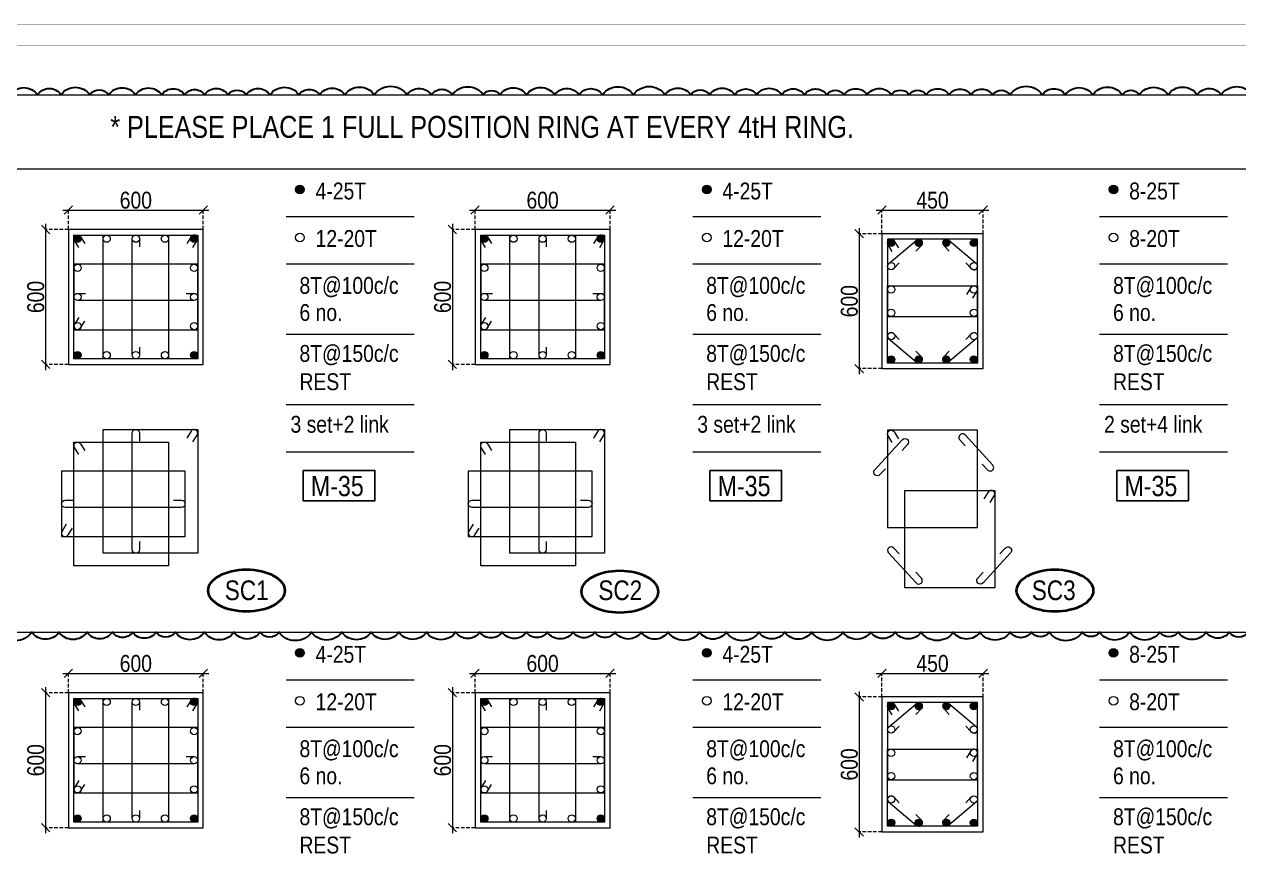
# Model space of a CAD drawing. Header units: millimetres. Extents: x 1112055 to 3390982, y -148532 to 766891.
# Drawn here: x 2084618 to 2106214, y -43787 to -28911 of the extents above; entities that cross this region are included whole.
import ezdxf
from ezdxf.enums import TextEntityAlignment as Align

# ---------------------------------------------------------------- set-up
doc = ezdxf.new("R2010")
doc.units = ezdxf.units.MM
doc.header["$PDMODE"] = 35
doc.header["$PDSIZE"] = -25
doc.linetypes.add('DASHED2', pattern=[0.375, 0.25, -0.125])
doc.linetypes.add('Hidden', pattern=[9.525, 6.35, -3.175])
for name, color, linetype, lineweight in [('B COL. SIZE DIM', 220, 'Continuous', 25), ('B COLSCH', 204, 'Continuous', 20), ('B COLUMN', 1, 'Hidden', 9), ('B STEEL', 34, 'Continuous', 15), ('B TITLE BLOCK', 250, 'Continuous', 0)]:
    doc.layers.add(name, color=color, linetype=linetype, lineweight=lineweight)
doc.layers.add('B TEXT', color=7, linetype='Continuous')
doc.styles.add('dim inside', font='romans.shx', dxfattribs={"width": 0.8, "height": 125})
doc.styles.add('SWINC', font='swissc.ttf')
doc.dimstyles.new('dim inside', dxfattribs={"dimtxt": 125, "dimasz": 100, "dimexe": 0, "dimexo": 0, "dimgap": 10, "dimtad": 0, "dimdec": 0, "dimzin": 0, "dimdsep": 46, "dimtxsty": 'dim inside', "dimblk": 'SMALL', "dimcen": 0.09, "dimadec": 0, "dimazin": 0, "dimtfac": 1, "dimtdec": 0, "dimtofl": 0, "dimtmove": 0, "dimatfit": 3, "dimfxl": 1, "dimtolj": 1, "dimtzin": 0, "dimarcsym": 2})

# ---------------------------------------------------------------- blocks, each defined once
blk = doc.blocks.new('_Oblique')
at = {"color": 0, "linetype": 'ByBlock', "lineweight": -2}
blk.add_line((-0.5, -0.5), (0.5, 0.5), dxfattribs=at)
blk = doc.blocks.new('*D4053')
at = {"layer": 'B COL. SIZE DIM', "color": 250, "lineweight": 9, "ltscale": 250, "transparency": 16777216}
blk.add_line((2085302, -40455), (2087902, -40455), dxfattribs=at)
at = {"layer": 'B COL. SIZE DIM', "color": 250, "linetype": 'DASHED2', "lineweight": 9, "ltscale": 250, "transparency": 16777216}
for p, q in [((2085402, -40800), (2085402, -40455)), ((2087802, -40800), (2087802, -40455))]:
    blk.add_line(p, q, dxfattribs=at)
at = {"layer": 'Defpoints', "color": 0, "transparency": 16777216}
for p in [(2087802, -40455), (2085402, -40800), (2087802, -40800)]:
    blk.add_point(p, dxfattribs=at)
at = {"layer": 'B COL. SIZE DIM', "color": 250, "lineweight": 9, "transparency": 16777216, "xscale": 150, "yscale": 150, "zscale": 150, "rotation": 180}
blk.add_blockref('_Oblique', (2085402, -40455), dxfattribs=at)
at = {"layer": 'B COL. SIZE DIM', "color": 250, "lineweight": 9, "transparency": 16777216, "xscale": 150, "yscale": 150, "zscale": 150}
blk.add_blockref('_Oblique', (2087802, -40455), dxfattribs=at)
at = {"layer": 'B COL. SIZE DIM', "color": 6, "transparency": 16777216, "insert": (2086602, -40280), "char_height": 300, "attachment_point": 5, "style": 'SWINC'}
blk.add_mtext('\\A1;600', dxfattribs=at)
blk = doc.blocks.new('*D4054')
at = {"layer": 'B COL. SIZE DIM', "color": 250, "lineweight": 9, "ltscale": 250, "transparency": 16777216}
blk.add_line((2084998, -40700), (2084998, -43300), dxfattribs=at)
at = {"layer": 'B COL. SIZE DIM', "color": 250, "linetype": 'DASHED2', "lineweight": 9, "ltscale": 250, "transparency": 16777216}
for p, q in [((2085402, -40800), (2084998, -40800)), ((2085402, -43200), (2084998, -43200))]:
    blk.add_line(p, q, dxfattribs=at)
at = {"layer": 'Defpoints', "color": 0, "transparency": 16777216}
for p in [(2085402, -40800), (2084998, -43200), (2085402, -43200)]:
    blk.add_point(p, dxfattribs=at)
at = {"layer": 'B COL. SIZE DIM', "color": 250, "lineweight": 9, "transparency": 16777216, "xscale": 150, "yscale": 150, "zscale": 150}
for p, rotation in [((2084998, -40800), 90), ((2084998, -43200), 270)]:
    blk.add_blockref('_Oblique', p, dxfattribs=dict(at, rotation=rotation))
at = {"layer": 'B COL. SIZE DIM', "color": 6, "transparency": 16777216, "insert": (2084823, -42000), "char_height": 300, "attachment_point": 5, "rotation": 90, "style": 'SWINC'}
blk.add_mtext('\\A1;600', dxfattribs=at)
blk = doc.blocks.new('*D4061')
at = {"layer": 'B COL. SIZE DIM', "color": 250, "lineweight": 9, "ltscale": 250, "transparency": 16777216}
blk.add_line((2092535, -40455), (2095135, -40455), dxfattribs=at)
at = {"layer": 'B COL. SIZE DIM', "color": 250, "linetype": 'DASHED2', "lineweight": 9, "ltscale": 250, "transparency": 16777216}
for p, q in [((2092635, -40800), (2092635, -40455)), ((2095035, -40800), (2095035, -40455))]:
    blk.add_line(p, q, dxfattribs=at)
at = {"layer": 'Defpoints', "color": 0, "transparency": 16777216}
for p in [(2095035, -40455), (2092635, -40800), (2095035, -40800)]:
    blk.add_point(p, dxfattribs=at)
at = {"layer": 'B COL. SIZE DIM', "color": 250, "lineweight": 9, "transparency": 16777216, "xscale": 150, "yscale": 150, "zscale": 150, "rotation": 180}
blk.add_blockref('_Oblique', (2092635, -40455), dxfattribs=at)
at = {"layer": 'B COL. SIZE DIM', "color": 250, "lineweight": 9, "transparency": 16777216, "xscale": 150, "yscale": 150, "zscale": 150}
blk.add_blockref('_Oblique', (2095035, -40455), dxfattribs=at)
at = {"layer": 'B COL. SIZE DIM', "color": 6, "transparency": 16777216, "insert": (2093835, -40280), "char_height": 300, "attachment_point": 5, "style": 'SWINC'}
blk.add_mtext('\\A1;600', dxfattribs=at)
blk = doc.blocks.new('*D4062')
at = {"layer": 'B COL. SIZE DIM', "color": 250, "lineweight": 9, "ltscale": 250, "transparency": 16777216}
blk.add_line((2092232, -40700), (2092232, -43300), dxfattribs=at)
at = {"layer": 'B COL. SIZE DIM', "color": 250, "linetype": 'DASHED2', "lineweight": 9, "ltscale": 250, "transparency": 16777216}
for p, q in [((2092635, -40800), (2092232, -40800)), ((2092635, -43200), (2092232, -43200))]:
    blk.add_line(p, q, dxfattribs=at)
at = {"layer": 'Defpoints', "color": 0, "transparency": 16777216}
for p in [(2092635, -40800), (2092232, -43200), (2092635, -43200)]:
    blk.add_point(p, dxfattribs=at)
at = {"layer": 'B COL. SIZE DIM', "color": 250, "lineweight": 9, "transparency": 16777216, "xscale": 150, "yscale": 150, "zscale": 150}
for p, rotation in [((2092232, -40800), 90), ((2092232, -43200), 270)]:
    blk.add_blockref('_Oblique', p, dxfattribs=dict(at, rotation=rotation))
at = {"layer": 'B COL. SIZE DIM', "color": 6, "transparency": 16777216, "insert": (2092057, -42000), "char_height": 300, "attachment_point": 5, "rotation": 90, "style": 'SWINC'}
blk.add_mtext('\\A1;600', dxfattribs=at)
blk = doc.blocks.new('*D4069')
at = {"layer": 'B COL. SIZE DIM', "color": 250, "lineweight": 9, "ltscale": 250, "transparency": 16777216}
blk.add_line((2099769, -40455), (2101769, -40455), dxfattribs=at)
at = {"layer": 'B COL. SIZE DIM', "color": 250, "linetype": 'DASHED2', "lineweight": 9, "ltscale": 250, "transparency": 16777216}
for p, q in [((2099869, -40875), (2099869, -40455)), ((2101669, -40875), (2101669, -40455))]:
    blk.add_line(p, q, dxfattribs=at)
at = {"layer": 'Defpoints', "color": 0, "transparency": 16777216}
for p in [(2101669, -40455), (2099869, -40875), (2101669, -40875)]:
    blk.add_point(p, dxfattribs=at)
at = {"layer": 'B COL. SIZE DIM', "color": 250, "lineweight": 9, "transparency": 16777216, "xscale": 150, "yscale": 150, "zscale": 150, "rotation": 180}
blk.add_blockref('_Oblique', (2099869, -40455), dxfattribs=at)
at = {"layer": 'B COL. SIZE DIM', "color": 250, "lineweight": 9, "transparency": 16777216, "xscale": 150, "yscale": 150, "zscale": 150}
blk.add_blockref('_Oblique', (2101669, -40455), dxfattribs=at)
at = {"layer": 'B COL. SIZE DIM', "color": 6, "transparency": 16777216, "insert": (2100769, -40280), "char_height": 300, "attachment_point": 5, "style": 'SWINC'}
blk.add_mtext('\\A1;450', dxfattribs=at)
blk = doc.blocks.new('*D4070')
at = {"layer": 'B COL. SIZE DIM', "color": 250, "lineweight": 9, "ltscale": 250, "transparency": 16777216}
blk.add_line((2099465, -40775), (2099465, -43375), dxfattribs=at)
at = {"layer": 'B COL. SIZE DIM', "color": 250, "linetype": 'DASHED2', "lineweight": 9, "ltscale": 250, "transparency": 16777216}
for p, q in [((2099869, -40875), (2099465, -40875)), ((2099869, -43275), (2099465, -43275))]:
    blk.add_line(p, q, dxfattribs=at)
at = {"layer": 'Defpoints', "color": 0, "transparency": 16777216}
for p in [(2099869, -40875), (2099465, -43275), (2099869, -43275)]:
    blk.add_point(p, dxfattribs=at)
at = {"layer": 'B COL. SIZE DIM', "color": 250, "lineweight": 9, "transparency": 16777216, "xscale": 150, "yscale": 150, "zscale": 150}
for p, rotation in [((2099465, -40875), 90), ((2099465, -43275), 270)]:
    blk.add_blockref('_Oblique', p, dxfattribs=dict(at, rotation=rotation))
at = {"layer": 'B COL. SIZE DIM', "color": 6, "transparency": 16777216, "insert": (2099290, -42075), "char_height": 300, "attachment_point": 5, "rotation": 90, "style": 'SWINC'}
blk.add_mtext('\\A1;600', dxfattribs=at)
blk = doc.blocks.new('*D3977')
at = {"layer": 'B COL. SIZE DIM', "color": 250, "lineweight": 9, "ltscale": 250, "transparency": 16777216}
blk.add_line((2085302, -32216), (2087902, -32216), dxfattribs=at)
at = {"layer": 'B COL. SIZE DIM', "color": 250, "linetype": 'DASHED2', "lineweight": 9, "ltscale": 250, "transparency": 16777216}
for p, q in [((2085402, -32561), (2085402, -32216)), ((2087802, -32561), (2087802, -32216))]:
    blk.add_line(p, q, dxfattribs=at)
at = {"layer": 'Defpoints', "color": 0, "transparency": 16777216}
for p in [(2087802, -32216), (2085402, -32561), (2087802, -32561)]:
    blk.add_point(p, dxfattribs=at)
at = {"layer": 'B COL. SIZE DIM', "color": 250, "lineweight": 9, "transparency": 16777216, "xscale": 150, "yscale": 150, "zscale": 150, "rotation": 180}
blk.add_blockref('_Oblique', (2085402, -32216), dxfattribs=at)
at = {"layer": 'B COL. SIZE DIM', "color": 250, "lineweight": 9, "transparency": 16777216, "xscale": 150, "yscale": 150, "zscale": 150}
blk.add_blockref('_Oblique', (2087802, -32216), dxfattribs=at)
at = {"layer": 'B COL. SIZE DIM', "color": 6, "transparency": 16777216, "insert": (2086602, -32041), "char_height": 300, "attachment_point": 5, "style": 'SWINC'}
blk.add_mtext('\\A1;600', dxfattribs=at)
blk = doc.blocks.new('*D3978')
at = {"layer": 'B COL. SIZE DIM', "color": 250, "lineweight": 9, "ltscale": 250, "transparency": 16777216}
blk.add_line((2084998, -32461), (2084998, -35061), dxfattribs=at)
at = {"layer": 'B COL. SIZE DIM', "color": 250, "linetype": 'DASHED2', "lineweight": 9, "ltscale": 250, "transparency": 16777216}
for p, q in [((2085402, -32561), (2084998, -32561)), ((2085402, -34961), (2084998, -34961))]:
    blk.add_line(p, q, dxfattribs=at)
at = {"layer": 'Defpoints', "color": 0, "transparency": 16777216}
for p in [(2085402, -32561), (2084998, -34961), (2085402, -34961)]:
    blk.add_point(p, dxfattribs=at)
at = {"layer": 'B COL. SIZE DIM', "color": 250, "lineweight": 9, "transparency": 16777216, "xscale": 150, "yscale": 150, "zscale": 150}
for p, rotation in [((2084998, -32561), 90), ((2084998, -34961), 270)]:
    blk.add_blockref('_Oblique', p, dxfattribs=dict(at, rotation=rotation))
at = {"layer": 'B COL. SIZE DIM', "color": 6, "transparency": 16777216, "insert": (2084823, -33761), "char_height": 300, "attachment_point": 5, "rotation": 90, "style": 'SWINC'}
blk.add_mtext('\\A1;600', dxfattribs=at)
blk = doc.blocks.new('*D3861')
at = {"layer": 'B COL. SIZE DIM', "color": 250, "lineweight": 9, "ltscale": 250, "transparency": 16777216}
blk.add_line((2092535, -32216), (2095135, -32216), dxfattribs=at)
at = {"layer": 'B COL. SIZE DIM', "color": 250, "linetype": 'DASHED2', "lineweight": 9, "ltscale": 250, "transparency": 16777216}
for p, q in [((2092635, -32561), (2092635, -32216)), ((2095035, -32561), (2095035, -32216))]:
    blk.add_line(p, q, dxfattribs=at)
at = {"layer": 'Defpoints', "color": 0, "transparency": 16777216}
for p in [(2095035, -32216), (2092635, -32561), (2095035, -32561)]:
    blk.add_point(p, dxfattribs=at)
at = {"layer": 'B COL. SIZE DIM', "color": 250, "lineweight": 9, "transparency": 16777216, "xscale": 150, "yscale": 150, "zscale": 150, "rotation": 180}
blk.add_blockref('_Oblique', (2092635, -32216), dxfattribs=at)
at = {"layer": 'B COL. SIZE DIM', "color": 250, "lineweight": 9, "transparency": 16777216, "xscale": 150, "yscale": 150, "zscale": 150}
blk.add_blockref('_Oblique', (2095035, -32216), dxfattribs=at)
at = {"layer": 'B COL. SIZE DIM', "color": 6, "transparency": 16777216, "insert": (2093835, -32041), "char_height": 300, "attachment_point": 5, "style": 'SWINC'}
blk.add_mtext('\\A1;600', dxfattribs=at)
blk = doc.blocks.new('*D3862')
at = {"layer": 'B COL. SIZE DIM', "color": 250, "lineweight": 9, "ltscale": 250, "transparency": 16777216}
blk.add_line((2092232, -32461), (2092232, -35061), dxfattribs=at)
at = {"layer": 'B COL. SIZE DIM', "color": 250, "linetype": 'DASHED2', "lineweight": 9, "ltscale": 250, "transparency": 16777216}
for p, q in [((2092635, -32561), (2092232, -32561)), ((2092635, -34961), (2092232, -34961))]:
    blk.add_line(p, q, dxfattribs=at)
at = {"layer": 'Defpoints', "color": 0, "transparency": 16777216}
for p in [(2092635, -32561), (2092232, -34961), (2092635, -34961)]:
    blk.add_point(p, dxfattribs=at)
at = {"layer": 'B COL. SIZE DIM', "color": 250, "lineweight": 9, "transparency": 16777216, "xscale": 150, "yscale": 150, "zscale": 150}
for p, rotation in [((2092232, -32561), 90), ((2092232, -34961), 270)]:
    blk.add_blockref('_Oblique', p, dxfattribs=dict(at, rotation=rotation))
at = {"layer": 'B COL. SIZE DIM', "color": 6, "transparency": 16777216, "insert": (2092057, -33761), "char_height": 300, "attachment_point": 5, "rotation": 90, "style": 'SWINC'}
blk.add_mtext('\\A1;600', dxfattribs=at)
blk = doc.blocks.new('*D3863')
at = {"layer": 'B COL. SIZE DIM', "color": 250, "lineweight": 9, "ltscale": 250, "transparency": 16777216}
blk.add_line((2099769, -32216), (2101769, -32216), dxfattribs=at)
at = {"layer": 'B COL. SIZE DIM', "color": 250, "linetype": 'DASHED2', "lineweight": 9, "ltscale": 250, "transparency": 16777216}
for p, q in [((2099869, -32636), (2099869, -32216)), ((2101669, -32636), (2101669, -32216))]:
    blk.add_line(p, q, dxfattribs=at)
at = {"layer": 'Defpoints', "color": 0, "transparency": 16777216}
for p in [(2101669, -32216), (2099869, -32636), (2101669, -32636)]:
    blk.add_point(p, dxfattribs=at)
at = {"layer": 'B COL. SIZE DIM', "color": 250, "lineweight": 9, "transparency": 16777216, "xscale": 150, "yscale": 150, "zscale": 150, "rotation": 180}
blk.add_blockref('_Oblique', (2099869, -32216), dxfattribs=at)
at = {"layer": 'B COL. SIZE DIM', "color": 250, "lineweight": 9, "transparency": 16777216, "xscale": 150, "yscale": 150, "zscale": 150}
blk.add_blockref('_Oblique', (2101669, -32216), dxfattribs=at)
at = {"layer": 'B COL. SIZE DIM', "color": 6, "transparency": 16777216, "insert": (2100769, -32041), "char_height": 300, "attachment_point": 5, "style": 'SWINC'}
blk.add_mtext('\\A1;450', dxfattribs=at)
blk = doc.blocks.new('*D3864')
at = {"layer": 'B COL. SIZE DIM', "color": 250, "lineweight": 9, "ltscale": 250, "transparency": 16777216}
blk.add_line((2099465, -32536), (2099465, -35136), dxfattribs=at)
at = {"layer": 'B COL. SIZE DIM', "color": 250, "linetype": 'DASHED2', "lineweight": 9, "ltscale": 250, "transparency": 16777216}
for p, q in [((2099869, -32636), (2099465, -32636)), ((2099869, -35036), (2099465, -35036))]:
    blk.add_line(p, q, dxfattribs=at)
at = {"layer": 'Defpoints', "color": 0, "transparency": 16777216}
for p in [(2099869, -32636), (2099465, -35036), (2099869, -35036)]:
    blk.add_point(p, dxfattribs=at)
at = {"layer": 'B COL. SIZE DIM', "color": 250, "lineweight": 9, "transparency": 16777216, "xscale": 150, "yscale": 150, "zscale": 150}
for p, rotation in [((2099465, -32636), 90), ((2099465, -35036), 270)]:
    blk.add_blockref('_Oblique', p, dxfattribs=dict(at, rotation=rotation))
at = {"layer": 'B COL. SIZE DIM', "color": 6, "transparency": 16777216, "insert": (2099290, -33836), "char_height": 300, "attachment_point": 5, "rotation": 90, "style": 'SWINC'}
blk.add_mtext('\\A1;600', dxfattribs=at)

msp = doc.modelspace()

# ---------------------------------------------------------------- hatches: boundary and pattern name
at = {"layer": 'B STEEL', "lineweight": 9, "ltscale": 0.5}
h = msp.add_hatch(color=34, dxfattribs=at)
edge = h.paths.add_edge_path()
edge.add_arc((2089520.3, -31851.4), 76.8, 0, 360)
h = msp.add_hatch(color=34, dxfattribs=at)
edge = h.paths.add_edge_path()
edge.add_arc((2096753.8, -31851.4), 76.8, 0, 360)
h = msp.add_hatch(color=34, dxfattribs=at)
edge = h.paths.add_edge_path()
edge.add_arc((2103987.4, -31851.4), 76.8, 0, 360)
h = msp.add_hatch(color=34, dxfattribs=at)
edge = h.paths.add_edge_path()
edge.add_arc((2085565.9, -32724.6), 64, 0, 360)
h = msp.add_hatch(color=34, dxfattribs=at)
edge = h.paths.add_edge_path()
edge.add_arc((2087637.9, -32724.6), 64, 180, 540, ccw=False)
h = msp.add_hatch(color=34, dxfattribs=at)
edge = h.paths.add_edge_path()
edge.add_arc((2092799.5, -32724.6), 64, 0, 360)
h = msp.add_hatch(color=34, dxfattribs=at)
edge = h.paths.add_edge_path()
edge.add_arc((2094871.4, -32724.6), 64, 180, 540, ccw=False)
h = msp.add_hatch(color=34, dxfattribs=at)
edge = h.paths.add_edge_path()
edge.add_arc((2100033, -32799.6), 64, 0, 360)
h = msp.add_hatch(color=34, dxfattribs=at)
edge = h.paths.add_edge_path()
edge.add_arc((2100523.7, -32799.6), 64, 180, 540, ccw=False)
h = msp.add_hatch(color=34, dxfattribs=at)
edge = h.paths.add_edge_path()
edge.add_arc((2101014.3, -32799.6), 64, 180, 540, ccw=False)
h = msp.add_hatch(color=34, dxfattribs=at)
edge = h.paths.add_edge_path()
edge.add_arc((2101505, -32799.6), 64, 180, 540, ccw=False)
h = msp.add_hatch(color=34, dxfattribs=at)
edge = h.paths.add_edge_path()
edge.add_arc((2085565.9, -34796.5), 64, 0, 360, ccw=False)
h = msp.add_hatch(color=34, dxfattribs=at)
edge = h.paths.add_edge_path()
edge.add_arc((2087637.9, -34796.5), 64, -180, 180)
h = msp.add_hatch(color=34, dxfattribs=at)
edge = h.paths.add_edge_path()
edge.add_arc((2092799.5, -34796.5), 64, 0, 360, ccw=False)
h = msp.add_hatch(color=34, dxfattribs=at)
edge = h.paths.add_edge_path()
edge.add_arc((2094871.4, -34796.5), 64, -180, 180)
h = msp.add_hatch(color=34, dxfattribs=at)
edge = h.paths.add_edge_path()
edge.add_arc((2100033, -34871.5), 64, 0, 360, ccw=False)
h = msp.add_hatch(color=34, dxfattribs=at)
edge = h.paths.add_edge_path()
edge.add_arc((2100523.7, -34871.5), 64, -180, 180)
h = msp.add_hatch(color=34, dxfattribs=at)
edge = h.paths.add_edge_path()
edge.add_arc((2101014.3, -34871.5), 64, -180, 180)
h = msp.add_hatch(color=34, dxfattribs=at)
edge = h.paths.add_edge_path()
edge.add_arc((2101505, -34871.5), 64, -180, 180)
h = msp.add_hatch(color=34, dxfattribs=at)
edge = h.paths.add_edge_path()
edge.add_arc((2089520.3, -40091.2), 76.8, 0, 360)
h = msp.add_hatch(color=34, dxfattribs=at)
edge = h.paths.add_edge_path()
edge.add_arc((2096753.8, -40091.2), 76.8, 0, 360)
h = msp.add_hatch(color=34, dxfattribs=at)
edge = h.paths.add_edge_path()
edge.add_arc((2103987.4, -40091.2), 76.8, 0, 360)
h = msp.add_hatch(color=34, dxfattribs=at)
edge = h.paths.add_edge_path()
edge.add_arc((2085565.9, -40964.4), 64, 0, 360)
h = msp.add_hatch(color=34, dxfattribs=at)
edge = h.paths.add_edge_path()
edge.add_arc((2087637.9, -40964.4), 64, 180, 540, ccw=False)
h = msp.add_hatch(color=34, dxfattribs=at)
edge = h.paths.add_edge_path()
edge.add_arc((2092799.5, -40964.4), 64, 0, 360)
h = msp.add_hatch(color=34, dxfattribs=at)
edge = h.paths.add_edge_path()
edge.add_arc((2094871.4, -40964.4), 64, 180, 540, ccw=False)
h = msp.add_hatch(color=34, dxfattribs=at)
edge = h.paths.add_edge_path()
edge.add_arc((2100033, -41039.4), 64, 0, 360)
h = msp.add_hatch(color=34, dxfattribs=at)
edge = h.paths.add_edge_path()
edge.add_arc((2100523.7, -41039.4), 64, 180, 540, ccw=False)
h = msp.add_hatch(color=34, dxfattribs=at)
edge = h.paths.add_edge_path()
edge.add_arc((2101014.3, -41039.4), 64, 180, 540, ccw=False)
h = msp.add_hatch(color=34, dxfattribs=at)
edge = h.paths.add_edge_path()
edge.add_arc((2101505, -41039.4), 64, 180, 540, ccw=False)
h = msp.add_hatch(color=34, dxfattribs=at)
edge = h.paths.add_edge_path()
edge.add_arc((2085565.9, -43036.4), 64, 0, 360, ccw=False)
h = msp.add_hatch(color=34, dxfattribs=at)
edge = h.paths.add_edge_path()
edge.add_arc((2087637.9, -43036.4), 64, -180, 180)
h = msp.add_hatch(color=34, dxfattribs=at)
edge = h.paths.add_edge_path()
edge.add_arc((2092799.5, -43036.4), 64, 0, 360, ccw=False)
h = msp.add_hatch(color=34, dxfattribs=at)
edge = h.paths.add_edge_path()
edge.add_arc((2094871.4, -43036.4), 64, -180, 180)
h = msp.add_hatch(color=34, dxfattribs=at)
edge = h.paths.add_edge_path()
edge.add_arc((2100033, -43111.4), 64, 0, 360, ccw=False)
h = msp.add_hatch(color=34, dxfattribs=at)
edge = h.paths.add_edge_path()
edge.add_arc((2100523.7, -43111.4), 64, -180, 180)
h = msp.add_hatch(color=34, dxfattribs=at)
edge = h.paths.add_edge_path()
edge.add_arc((2101014.3, -43111.4), 64, -180, 180)
h = msp.add_hatch(color=34, dxfattribs=at)
edge = h.paths.add_edge_path()
edge.add_arc((2101505, -43111.4), 64, -180, 180)

# ---------------------------------------------------------------- linework, layer by layer
at = {"color": 2, "lineweight": 30}
for points in [[(2084367.4, -30164, -0.5205671), (2084851.5, -30164, -0.5205671), (2085274.2, -30164, -0.5205671), (2085781.8, -30164, -0.5205671), (2086121.7, -30164, -0.5205671), (2086596.1, -30164, -0.5205671), (2087061.3, -30164, -0.5205671), (2087469.3, -30164, -0.5205671), (2087822.1, -30164, -0.5205671), (2088243.7, -30164, -0.5205671), (2088563.7, -30164, -0.5205671), (2088988.5, -30164, -0.5205671), (2089502.2, -30164, -0.5205671), (2089870.1, -30164, -0.5205671), (2090317.8, -30164, -0.5205671), (2090842, -30164, -0.5205671), (2091423.4, -30164, -0.5205671), (2091857.3, -30164, -0.5205671), (2092230, -30164, -0.5205671), (2092780.1, -30164, -0.5205671), (2093077, -30164, -0.5205671), (2093548.8, -30164, -0.5205671), (2094049.5, -30164, -0.5205671), (2094482.9, -30164, -0.5205671), (2094902, -30164, -0.5205671), (2095449.2, -30164, -0.5205671), (2096012.1, -30164, -0.5205671), (2096469.4, -30164, -0.5205671), (2096806, -30164, -0.5205671), (2097251.7, -30164, -0.5205671), (2097644.5, -30164, -0.5205671), (2098086.8, -30164, -0.5205671), (2098491, -30164, -0.5205671), (2098887.1, -30164, -0.5205671), (2099196.8, -30164, -0.5205671), (2099607, -30164, -0.5205671), (2100036.4, -30164, -0.5205671), (2100355.3, -30164, -0.5205671), (2100656.6, -30164, -0.5205671), (2101065, -30164, -0.5205671), (2101451.9, -30164, -0.5205671), (2101836.8, -30164, -0.5205671), (2102147.7, -30164, -0.5205671), (2102721.5, -30164, -0.5205671), (2103131.4, -30164, -0.5205671), (2103617.9, -30164, -0.5205671), (2104144.5, -30164, -0.5205671), (2104445.8, -30164, -0.5205671), (2104956.5, -30164, -0.5205671), (2105476, -30164, -0.5205671), (2105901.8, -30164, -0.5205671), (2106458.8, -30164, -0.5205671)], [(2106381.3, -39722.9, -0.5205671), (2106046.8, -39722.9, -0.5205671), (2105636.2, -39722.9, -0.5205671), (2105134.9, -39722.9, -0.5205671), (2104812.3, -39722.9, -0.5205671), (2104275.2, -39722.9, -0.5205671), (2103737.5, -39722.9, -0.5205671), (2103432.3, -39722.9, -0.5205671), (2102845.6, -39722.9, -0.5205671), (2102527.2, -39722.9, -0.5205671), (2102151.9, -39722.9, -0.5205671), (2101611.6, -39722.9, -0.5205671), (2101139.7, -39722.9, -0.5205671), (2100567, -39722.9, -0.5205671), (2100105.3, -39722.9, -0.5205671), (2099668.6, -39722.9, -0.5205671), (2099176.2, -39722.9, -0.5205671), (2098619, -39722.9, -0.5205671), (2098142.2, -39722.9, -0.5205671), (2097681, -39722.9, -0.5205671), (2097100.9, -39722.9, -0.5205671), (2096626.3, -39722.9, -0.5205671), (2096067.6, -39722.9, -0.5205671), (2095591.6, -39722.9, -0.5205671), (2095124.6, -39722.9, -0.5205671), (2094763.4, -39722.9, -0.5205671), (2094378.3, -39722.9, -0.5205671), (2093918.9, -39722.9, -0.5205671), (2093547.1, -39722.9, -0.5205671), (2093114.8, -39722.9, -0.5205671), (2092720.2, -39722.9, -0.5205671), (2092288.8, -39722.9, -0.5205671), (2091769, -39722.9, -0.5205671), (2091280.1, -39722.9, -0.5205671), (2090785.6, -39722.9, -0.5205671), (2090266.7, -39722.9, -0.5205671), (2089727, -39722.9, -0.5205671), (2089147.9, -39722.9, -0.5205671), (2088813.4, -39722.9, -0.5205671), (2088346.5, -39722.9, -0.5205671), (2087822, -39722.9, -0.5205671), (2087305.4, -39722.9, -0.5205671), (2086962.4, -39722.9, -0.5205671), (2086545.4, -39722.9, -0.5205671), (2086185.2, -39722.9, -0.5205671), (2085733.9, -39722.9, -0.5205671), (2085235.8, -39722.9, -0.5205671), (2084752, -39722.9, -0.5205671), (2084162.7, -39722.9, -0.5205671)]]:
    msp.add_lwpolyline(points, format="xyb", dxfattribs=at)
at = {"layer": 'B COLSCH', "color": 250, "lineweight": 0}
for p, q in [((2079654.2, -30164), (2221752.2, -30164)), ((2079654.2, -31483.1), (2221752.2, -31483.1)), ((2089274, -32328.1), (2091548.4, -32328.1)), ((2096507.5, -32328.1), (2098781.9, -32328.1)), ((2103741.1, -32328.1), (2106015.5, -32328.1)), ((2089274, -33173), (2091548.4, -33173)), ((2096507.5, -33173), (2098781.9, -33173)), ((2103741.1, -33173), (2106015.5, -33173)), ((2089274, -34422.8), (2091548.4, -34422.8)), ((2096507.5, -34422.8), (2098781.9, -34422.8)), ((2103741.1, -34422.8), (2106015.5, -34422.8)), ((2089274, -35672.6), (2091548.4, -35672.6)), ((2096507.5, -35672.6), (2098781.9, -35672.6)), ((2103741.1, -35672.6), (2106015.5, -35672.6)), ((2089274, -36517.6), (2091548.4, -36517.6)), ((2096507.5, -36517.6), (2098781.9, -36517.6)), ((2103741.1, -36517.6), (2106015.5, -36517.6)), ((2079654.2, -39722.9), (2221752.2, -39722.9)), ((2089274, -40567.9), (2091548.4, -40567.9)), ((2096507.5, -40567.9), (2098781.9, -40567.9)), ((2103741.1, -40567.9), (2106015.5, -40567.9)), ((2089274, -41412.9), (2091548.4, -41412.9)), ((2096507.5, -41412.9), (2098781.9, -41412.9)), ((2103741.1, -41412.9), (2106015.5, -41412.9)), ((2089274, -42662.7), (2091548.4, -42662.7)), ((2096507.5, -42662.7), (2098781.9, -42662.7)), ((2103741.1, -42662.7), (2106015.5, -42662.7))]:
    msp.add_line(p, q, dxfattribs=at)
at = {"layer": 'B COLUMN', "color": 1, "linetype": 'ByBlock', "lineweight": 20}
for points in [[(2085401.9, -34960.5), (2087801.9, -34960.5), (2087801.9, -32560.5), (2085401.9, -32560.5)], [(2092635.4, -34960.5), (2095035.4, -34960.5), (2095035.4, -32560.5), (2092635.4, -32560.5)], [(2099869, -35035.5), (2101669, -35035.5), (2101669, -32635.5), (2099869, -32635.5)], [(2085401.9, -43200.4), (2087801.9, -43200.4), (2087801.9, -40800.4), (2085401.9, -40800.4)], [(2092635.4, -43200.4), (2095035.4, -43200.4), (2095035.4, -40800.4), (2092635.4, -40800.4)], [(2099869, -43275.4), (2101669, -43275.4), (2101669, -40875.4), (2099869, -40875.4)]]:
    msp.add_lwpolyline(points, close=True, dxfattribs=at)
at = {"layer": 'B STEEL', "color": 34, "lineweight": 9, "ltscale": 0.5}
for points in [[(2085586.2, -32879.6), (2085511.4, -32758.1, -1), (2085620.4, -32691), (2085695.2, -32812.5)], [(2086665.9, -34653.9), (2086665.9, -34796.5, -1), (2086537.9, -34796.5), (2086537.9, -32724.6, -1), (2086665.9, -32724.6), (2086665.9, -32867.2)], [(2087617.6, -32879.6), (2087692.4, -32758.1, 1), (2087583.3, -32691), (2087508.6, -32812.5)], [(2092819.7, -32879.6), (2092744.9, -32758.1, -1), (2092854, -32691), (2092928.7, -32812.5)], [(2093899.5, -34653.9), (2093899.5, -34796.5, -1), (2093771.4, -34796.5), (2093771.4, -32724.6, -1), (2093899.5, -32724.6), (2093899.5, -32867.2)], [(2094851.2, -32879.6), (2094925.9, -32758.1, 1), (2094816.9, -32691), (2094742.1, -32812.5)], [(2100053.2, -32954.6), (2099978.5, -32833.1, -1), (2100087.5, -32766), (2100162.3, -32887.5)], [(2100176.6, -33152.2), (2100080.2, -33257.2, -1), (2099985.8, -33170.6), (2100476.5, -32756.3, -1), (2100570.8, -32842.8), (2100474.3, -32947.9)], [(2101361.3, -33152.2), (2101457.8, -33257.2, 1), (2101552.1, -33170.6), (2101061.5, -32756.3, 1), (2100967.1, -32842.8), (2101063.6, -32947.9)], [(2101484.7, -33783.4), (2101559.5, -33661.9, 1), (2101450.4, -33594.8), (2101375.7, -33716.3)], [(2087495.2, -33696.5), (2087637.9, -33696.5, -1), (2087637.9, -33824.6), (2085565.9, -33824.6, -1), (2085565.9, -33696.5), (2085708.6, -33696.5)], [(2094728.8, -33696.5), (2094871.4, -33696.5, -1), (2094871.4, -33824.6), (2092799.5, -33824.6, -1), (2092799.5, -33696.5), (2092942.1, -33696.5)], [(2085586.2, -34123.5), (2085511.4, -34245, 1), (2085620.4, -34312.1), (2085695.2, -34190.6)], [(2092819.7, -34123.5), (2092744.9, -34245, 1), (2092854, -34312.1), (2092928.7, -34190.6)], [(2100176.6, -34518.9), (2100080.2, -34413.8, 1), (2099985.8, -34500.4), (2100476.5, -34914.8, 1), (2100570.8, -34828.2), (2100474.3, -34723.1)], [(2101361.3, -34518.9), (2101457.8, -34413.8, -1), (2101552.1, -34500.4), (2101061.5, -34914.8, -1), (2100967.1, -34828.2), (2101063.6, -34723.1)], [(2086665.9, -38111.6), (2086665.9, -38254.3, -1), (2086537.9, -38254.3), (2086537.9, -36182.3, -1), (2086665.9, -36182.3), (2086665.9, -36325)], [(2087617.6, -36337.4), (2087692.4, -36215.9, 1), (2087583.3, -36148.8), (2087508.6, -36270.3)], [(2093899.5, -38111.6), (2093899.5, -38254.3, -1), (2093771.4, -38254.3), (2093771.4, -36182.3, -1), (2093899.5, -36182.3), (2093899.5, -36325)], [(2094851.2, -36337.4), (2094925.9, -36215.9, 1), (2094816.9, -36148.8), (2094742.1, -36270.3)], [(2099931.3, -36815.3), (2099834.8, -36920.4, -1), (2099740.5, -36833.8), (2100231.2, -36299.4, -1), (2100325.5, -36386), (2100229, -36491.1)], [(2100053.2, -36350.4), (2099978.5, -36228.9, -1), (2100087.5, -36161.8), (2100162.3, -36283.3)], [(2101649.1, -36731.7), (2101745.5, -36836.8, 1), (2101839.9, -36750.2), (2101349.2, -36215.8, 1), (2101254.9, -36302.4), (2101351.4, -36407.4)], [(2085586.2, -36560.4), (2085511.4, -36439, -1), (2085620.4, -36371.8), (2085695.2, -36493.3)], [(2092819.7, -36560.4), (2092744.9, -36439, -1), (2092854, -36371.8), (2092928.7, -36493.3)], [(2101793.3, -37419.2), (2101868, -37297.7, 1), (2101759, -37230.6), (2101684.2, -37352.1)], [(2087273.9, -37377.4), (2087416.6, -37377.4, -1), (2087416.6, -37505.4), (2085344.6, -37505.4, -1), (2085344.6, -37377.4), (2085487.3, -37377.4)], [(2094507.5, -37377.4), (2094650.1, -37377.4, -1), (2094650.1, -37505.4), (2092578.2, -37505.4, -1), (2092578.2, -37377.4), (2092720.8, -37377.4)], [(2085364.9, -37804.3), (2085290.1, -37925.8, 1), (2085399.1, -37992.9), (2085473.9, -37871.4)], [(2092598.4, -37804.3), (2092523.6, -37925.8, 1), (2092632.7, -37992.9), (2092707.5, -37871.4)], [(2100176.6, -38331.1), (2100080.2, -38226, 1), (2099985.8, -38312.6), (2100476.5, -38847, 1), (2100570.8, -38760.4), (2100474.3, -38655.3)], [(2101966.8, -38331.1), (2102063.3, -38226, -1), (2102157.6, -38312.6), (2101667, -38847, -1), (2101572.7, -38760.4), (2101669.1, -38655.3)], [(2085586.2, -41119.4), (2085511.4, -40998, -1), (2085620.4, -40930.8), (2085695.2, -41052.3)], [(2086665.9, -42893.7), (2086665.9, -43036.4, -1), (2086537.9, -43036.4), (2086537.9, -40964.4, -1), (2086665.9, -40964.4), (2086665.9, -41107)], [(2087617.6, -41119.4), (2087692.4, -40998, 1), (2087583.3, -40930.8), (2087508.6, -41052.3)], [(2092819.7, -41119.4), (2092744.9, -40998, -1), (2092854, -40930.8), (2092928.7, -41052.3)], [(2093899.5, -42893.7), (2093899.5, -43036.4, -1), (2093771.4, -43036.4), (2093771.4, -40964.4, -1), (2093899.5, -40964.4), (2093899.5, -41107)], [(2094851.2, -41119.4), (2094925.9, -40998, 1), (2094816.9, -40930.8), (2094742.1, -41052.3)], [(2100053.2, -41194.4), (2099978.5, -41073, -1), (2100087.5, -41005.8), (2100162.3, -41127.3)], [(2100176.6, -41392), (2100080.2, -41497.1, -1), (2099985.8, -41410.5), (2100476.5, -40996.1, -1), (2100570.8, -41082.7), (2100474.3, -41187.8)], [(2101361.3, -41392), (2101457.8, -41497.1, 1), (2101552.1, -41410.5), (2101061.5, -40996.1, 1), (2100967.1, -41082.7), (2101063.6, -41187.8)], [(2101484.7, -42023.2), (2101559.5, -41901.7, 1), (2101450.4, -41834.6), (2101375.7, -41956.1)], [(2087495.2, -41936.4), (2087637.9, -41936.4, -1), (2087637.9, -42064.4), (2085565.9, -42064.4, -1), (2085565.9, -41936.4), (2085708.6, -41936.4)], [(2094728.8, -41936.4), (2094871.4, -41936.4, -1), (2094871.4, -42064.4), (2092799.5, -42064.4, -1), (2092799.5, -41936.4), (2092942.1, -41936.4)], [(2085586.2, -42363.3), (2085511.4, -42484.8, 1), (2085620.4, -42551.9), (2085695.2, -42430.4)], [(2092819.7, -42363.3), (2092744.9, -42484.8, 1), (2092854, -42551.9), (2092928.7, -42430.4)], [(2100176.6, -42758.7), (2100080.2, -42653.7, 1), (2099985.8, -42740.3), (2100476.5, -43154.7, 1), (2100570.8, -43068.1), (2100474.3, -42963)], [(2101361.3, -42758.7), (2101457.8, -42653.7, -1), (2101552.1, -42740.3), (2101061.5, -43154.7, -1), (2100967.1, -43068.1), (2101063.6, -42963)]]:
    msp.add_lwpolyline(points, format="xyb", dxfattribs=at)
for points in [[(2087183.9, -32660.5), (2087183.9, -34860.5), (2085501.9, -34860.5), (2085501.9, -32660.5)], [(2087701.9, -32660.5), (2087701.9, -34860.5), (2086019.9, -34860.5), (2086019.9, -32660.5)], [(2094417.4, -32660.5), (2094417.4, -34860.5), (2092735.4, -34860.5), (2092735.4, -32660.5)], [(2094935.4, -32660.5), (2094935.4, -34860.5), (2093253.4, -34860.5), (2093253.4, -32660.5)], [(2099969, -34106.7), (2101569, -34106.7), (2101569, -32735.5), (2099969, -32735.5)], [(2085501.9, -34342.5), (2087701.9, -34342.5), (2087701.9, -33178.5), (2085501.9, -33178.5)], [(2092735.4, -34342.5), (2094935.4, -34342.5), (2094935.4, -33178.5), (2092735.4, -33178.5)], [(2099969, -33564.3), (2101569, -33564.3), (2101569, -34935.5), (2099969, -34935.5)], [(2087701.9, -36118.3), (2087701.9, -38318.3), (2086019.9, -38318.3), (2086019.9, -36118.3)], [(2094935.4, -36118.3), (2094935.4, -38318.3), (2093253.4, -38318.3), (2093253.4, -36118.3)], [(2099969, -37862.6), (2101569, -37862.6), (2101569, -36131.4), (2099969, -36131.4)], [(2087183.9, -36341.4), (2087183.9, -38541.4), (2085501.9, -38541.4), (2085501.9, -36341.4)], [(2094417.4, -36341.4), (2094417.4, -38541.4), (2092735.4, -38541.4), (2092735.4, -36341.4)], [(2085280.6, -38023.4), (2087480.6, -38023.4), (2087480.6, -36859.4), (2085280.6, -36859.4)], [(2092514.2, -38023.4), (2094714.2, -38023.4), (2094714.2, -36859.4), (2092514.2, -36859.4)], [(2100277.5, -37200.2), (2101877.5, -37200.2), (2101877.5, -38931.4), (2100277.5, -38931.4)], [(2087183.9, -40900.4), (2087183.9, -43100.4), (2085501.9, -43100.4), (2085501.9, -40900.4)], [(2087701.9, -40900.4), (2087701.9, -43100.4), (2086019.9, -43100.4), (2086019.9, -40900.4)], [(2094417.4, -40900.4), (2094417.4, -43100.4), (2092735.4, -43100.4), (2092735.4, -40900.4)], [(2094935.4, -40900.4), (2094935.4, -43100.4), (2093253.4, -43100.4), (2093253.4, -40900.4)], [(2099969, -42346.6), (2101569, -42346.6), (2101569, -40975.4), (2099969, -40975.4)], [(2085501.9, -42582.4), (2087701.9, -42582.4), (2087701.9, -41418.4), (2085501.9, -41418.4)], [(2092735.4, -42582.4), (2094935.4, -42582.4), (2094935.4, -41418.4), (2092735.4, -41418.4)], [(2099969, -41804.2), (2101569, -41804.2), (2101569, -43175.4), (2099969, -43175.4)]]:
    msp.add_lwpolyline(points, close=True, dxfattribs=at)
for centre, radius in [((2089520.3, -31851.4), 76.8), ((2096753.8, -31851.4), 76.8), ((2103987.4, -31851.4), 76.8), ((2085565.9, -32724.6), 64), ((2086083.9, -32724.6), 64), ((2086601.9, -32724.6), 64), ((2087119.9, -32724.6), 64), ((2087637.9, -32724.6), 64), ((2089520.3, -32701.6), 76.8), ((2092799.5, -32724.6), 64), ((2093317.4, -32724.6), 64), ((2093835.4, -32724.6), 64), ((2094353.4, -32724.6), 64), ((2094871.4, -32724.6), 64), ((2096753.8, -32701.6), 76.8), ((2100033, -32799.6), 64), ((2100523.7, -32799.6), 64), ((2101014.3, -32799.6), 64), ((2101505, -32799.6), 64), ((2103987.4, -32701.6), 76.8), ((2085565.9, -33242.5), 64), ((2087637.9, -33242.5), 64), ((2092799.5, -33242.5), 64), ((2094871.4, -33242.5), 64), ((2100033, -33213.9), 64), ((2101505, -33213.9), 64), ((2100033, -33628.3), 64), ((2101505, -33628.3), 64), ((2085565.9, -33760.5), 64), ((2087637.9, -33760.5), 64), ((2092799.5, -33760.5), 64), ((2094871.4, -33760.5), 64), ((2100033, -34042.7), 64), ((2101505, -34042.7), 64), ((2085565.9, -34278.5), 64), ((2087637.9, -34278.5), 64), ((2092799.5, -34278.5), 64), ((2094871.4, -34278.5), 64), ((2100033, -34457.1), 64), ((2101505, -34457.1), 64), ((2085565.9, -34796.5), 64), ((2086083.9, -34796.5), 64), ((2086601.9, -34796.5), 64), ((2087119.9, -34796.5), 64), ((2087637.9, -34796.5), 64), ((2092799.5, -34796.5), 64), ((2093317.4, -34796.5), 64), ((2093835.4, -34796.5), 64), ((2094353.4, -34796.5), 64), ((2094871.4, -34796.5), 64), ((2100033, -34871.5), 64), ((2100523.7, -34871.5), 64), ((2101014.3, -34871.5), 64), ((2101505, -34871.5), 64), ((2089520.3, -40091.2), 76.8), ((2096753.8, -40091.2), 76.8), ((2103987.4, -40091.2), 76.8), ((2085565.9, -40964.4), 64), ((2086083.9, -40964.4), 64), ((2086601.9, -40964.4), 64), ((2087119.9, -40964.4), 64), ((2087637.9, -40964.4), 64), ((2089520.3, -40941.5), 76.8), ((2092799.5, -40964.4), 64), ((2093317.4, -40964.4), 64), ((2093835.4, -40964.4), 64), ((2094353.4, -40964.4), 64), ((2094871.4, -40964.4), 64), ((2096753.8, -40941.5), 76.8), ((2100033, -41039.4), 64), ((2100523.7, -41039.4), 64), ((2101014.3, -41039.4), 64), ((2101505, -41039.4), 64), ((2103987.4, -40941.5), 76.8), ((2085565.9, -41482.4), 64), ((2087637.9, -41482.4), 64), ((2092799.5, -41482.4), 64), ((2094871.4, -41482.4), 64), ((2100033, -41453.8), 64), ((2101505, -41453.8), 64), ((2100033, -41868.2), 64), ((2101505, -41868.2), 64), ((2085565.9, -42000.4), 64), ((2087637.9, -42000.4), 64), ((2092799.5, -42000.4), 64), ((2094871.4, -42000.4), 64), ((2100033, -42282.6), 64), ((2101505, -42282.6), 64), ((2085565.9, -42518.4), 64), ((2087637.9, -42518.4), 64), ((2092799.5, -42518.4), 64), ((2094871.4, -42518.4), 64), ((2100033, -42697), 64), ((2101505, -42697), 64), ((2085565.9, -43036.4), 64), ((2086083.9, -43036.4), 64), ((2086601.9, -43036.4), 64), ((2087119.9, -43036.4), 64), ((2087637.9, -43036.4), 64), ((2092799.5, -43036.4), 64), ((2093317.4, -43036.4), 64), ((2093835.4, -43036.4), 64), ((2094353.4, -43036.4), 64), ((2094871.4, -43036.4), 64), ((2100033, -43111.4), 64), ((2100523.7, -43111.4), 64), ((2101014.3, -43111.4), 64), ((2101505, -43111.4), 64)]:
    msp.add_circle(centre, radius, dxfattribs=at)
at = {"layer": 'B TEXT', "color": 1}
for points in [[(2089577.6, -36846.6), (2090852.2, -36846.6), (2090852.2, -37384.6), (2089577.6, -37384.6)], [(2096811.2, -36846.6), (2098085.8, -36846.6), (2098085.8, -37384.6), (2096811.2, -37384.6)], [(2104044.7, -36846.6), (2105319.3, -36846.6), (2105319.3, -37384.6), (2104044.7, -37384.6)]]:
    msp.add_lwpolyline(points, close=True, dxfattribs=at)
at = {"layer": 'B TEXT', "color": 1, "lineweight": 40}
for centre in [(2088569.3, -38982.6), (2095208.2, -39002.7), (2102945.6, -38982.9)]:
    msp.add_ellipse(centre, major_axis=(681.3, 0), ratio=0.5492639, dxfattribs=at)
at = {"layer": 'B TITLE BLOCK', "color": 1, "const_width": 8.39}
msp.add_lwpolyline([(2078533.1, -28915.4), (2078533.1, -113961.8), (2233932.1, -113961.8), (2233932.1, -28915.4)], close=True, dxfattribs=at)
at = {"layer": 'B TITLE BLOCK', "color": 250, "lineweight": 0, "const_width": 8.39}
msp.add_lwpolyline([(2078906.8, -29289.1), (2078906.8, -113588.1), (2233558.4, -113588.1), (2233558.4, -29289.1)], close=True, dxfattribs=at)

# ---------------------------------------------------------------- texts
at = {"layer": 'B TEXT', "color": 1, "style": 'SWINC'}
msp.add_text('* PLEASE PLACE 1 FULL POSITION RING AT EVERY 4tH RING.', height=389.727, dxfattribs=at).set_placement((2086148.8, -30931.1))
at = {"layer": 'B TEXT', "style": 'SWINC'}
for s, p in [('4-25T', (2089798.8, -32025.9)), ('4-25T', (2097032.3, -32025.9)), ('8-25T', (2104265.9, -32025.9)), ('12-20T', (2089798.8, -32870.9)), ('12-20T', (2097032.3, -32870.9)), ('8-20T', (2104265.9, -32870.9)), ('8T@100c/c', (2089511.8, -33705.8)), ('8T@100c/c', (2096745.4, -33705.8)), ('8T@100c/c', (2103978.9, -33705.8)), ('6 no.', (2089511.8, -34187.5)), ('6 no.', (2096745.4, -34187.5)), ('6 no.', (2103978.9, -34187.5)), ('8T@150c/c', (2089511.8, -34915.7)), ('8T@150c/c', (2096745.4, -34915.7)), ('8T@150c/c', (2103978.9, -34915.7)), ('REST', (2089511.8, -35418)), ('REST', (2096745.4, -35418)), ('REST', (2103978.9, -35418)), ('3 set+2 link', (2089352.2, -36175.1)), ('3 set+2 link', (2096585.7, -36175.1)), ('2 set+4 link', (2103819.3, -36175.1)), ('4-25T', (2089798.8, -40265.8)), ('4-25T', (2097032.3, -40265.8)), ('8-25T', (2104265.9, -40265.8)), ('12-20T', (2089798.8, -41110.8)), ('12-20T', (2097032.3, -41110.8)), ('8-20T', (2104265.9, -41110.8)), ('8T@100c/c', (2089511.8, -41945.6)), ('8T@100c/c', (2096745.4, -41945.6)), ('8T@100c/c', (2103978.9, -41945.6)), ('6 no.', (2089511.8, -42427.4)), ('6 no.', (2096745.4, -42427.4)), ('6 no.', (2103978.9, -42427.4)), ('8T@150c/c', (2089511.8, -43155.5)), ('8T@150c/c', (2096745.4, -43155.5)), ('8T@150c/c', (2103978.9, -43155.5)), ('REST', (2089511.8, -43657.9)), ('REST', (2096745.4, -43657.9)), ('REST', (2103978.9, -43657.9))]:
    msp.add_text(s, height=300, dxfattribs=at).set_placement(p)
at = {"layer": 'B TEXT', "color": 1, "style": 'SWINC'}
for p in [(2089715, -37411.1), (2096948.5, -37411.1), (2104182.1, -37411.1)]:
    msp.add_text('M-35', height=360, dxfattribs=at).set_placement(p, align=Align.BOTTOM_LEFT)
at = {"layer": 'B TEXT', "color": 1, "lineweight": 40, "style": 'SWINC'}
for s, p in [('SC1', (2088183.9, -39152.4)), ('SC2', (2094826.5, -39152.4)), ('SC3', (2102534.7, -39152.4))]:
    msp.add_text(s, height=350, dxfattribs=at).set_placement(p)

# ---------------------------------------------------------------- dimensions: what is measured, and where the dimension line sits
at = {"layer": 'B COL. SIZE DIM', "color": 250, "ltscale": 250}
for base, p1, p2, picture, middle in [((2087801.9, -32215.6), (2085401.9, -32560.5), (2087801.9, -32560.5), '*D3977', (2086601.9, -32040.6)), ((2095035.4, -32215.6), (2092635.4, -32560.5), (2095035.4, -32560.5), '*D3861', (2093835.4, -32040.6)), ((2101669, -32215.6), (2099869, -32635.5), (2101669, -32635.5), '*D3863', (2100769, -32040.6)), ((2087801.9, -40455.4), (2085401.9, -40800.4), (2087801.9, -40800.4), '*D4053', (2086601.9, -40280.4)), ((2095035.4, -40455.4), (2092635.4, -40800.4), (2095035.4, -40800.4), '*D4061', (2093835.4, -40280.4)), ((2101669, -40455.4), (2099869, -40875.4), (2101669, -40875.4), '*D4069', (2100769, -40280.4))]:
    dim = msp.add_linear_dim(base=base, p1=p1, p2=p2, dimstyle='dim inside', override={"dimtxt": 300, "dimasz": 150, "dimgap": 25, "dimtad": 3, "dimlfac": 0.25, "dimtxsty": 'SWINC', "dimblk1": 'Oblique', "dimblk2": 'Oblique', "dimsah": 1, "dimdle": 100, "dimclrd": 250, "dimclre": 250, "dimclrt": 6, "dimfxl": 1000, "dimlwd": 9, "dimlwe": 9}, dxfattribs=at)
    dim.commit()
    dim.dimension.update_dxf_attribs({"geometry": picture, "text_midpoint": middle})
for base, p1, p2, picture, middle in [((2084998, -34960.5), (2085401.9, -32560.5), (2085401.9, -34960.5), '*D3978', (2084823, -33760.5)), ((2092231.5, -34960.5), (2092635.4, -32560.5), (2092635.4, -34960.5), '*D3862', (2092056.5, -33760.5)), ((2099465.1, -35035.5), (2099869, -32635.5), (2099869, -35035.5), '*D3864', (2099290.1, -33835.5)), ((2084998, -43200.4), (2085401.9, -40800.4), (2085401.9, -43200.4), '*D4054', (2084823, -42000.4)), ((2092231.5, -43200.4), (2092635.4, -40800.4), (2092635.4, -43200.4), '*D4062', (2092056.5, -42000.4)), ((2099465.1, -43275.4), (2099869, -40875.4), (2099869, -43275.4), '*D4070', (2099290.1, -42075.4))]:
    dim = msp.add_linear_dim(base=base, p1=p1, p2=p2, angle=90, dimstyle='dim inside', override={"dimtxt": 300, "dimasz": 150, "dimgap": 25, "dimtad": 3, "dimlfac": 0.25, "dimtxsty": 'SWINC', "dimblk1": 'Oblique', "dimblk2": 'Oblique', "dimsah": 1, "dimdle": 100, "dimclrd": 250, "dimclre": 250, "dimclrt": 6, "dimfxl": 1000, "dimlwd": 9, "dimlwe": 9}, dxfattribs=at)
    dim.commit()
    dim.dimension.update_dxf_attribs({"geometry": picture, "text_midpoint": middle})

doc.saveas('drawing.dxf')
